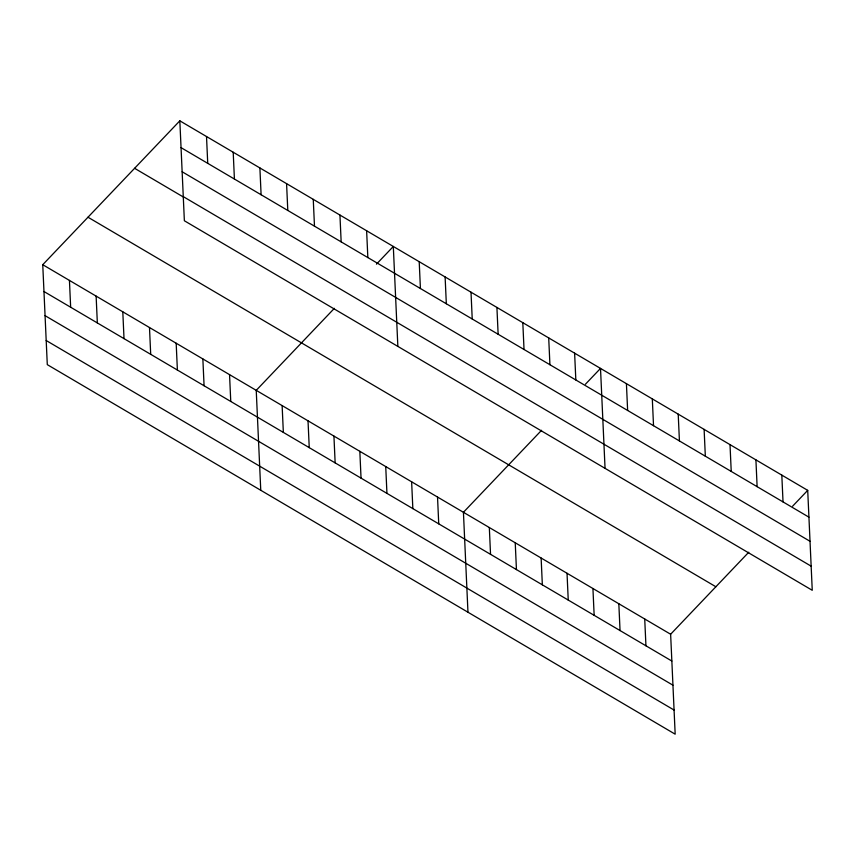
<?xml version="1.0" encoding="UTF-8"?>
<svg xmlns="http://www.w3.org/2000/svg" width="855" height="855" viewBox="0 0 855 855"><rect width="100%" height="100%" fill="white"/><g stroke="black" fill="none" stroke-linecap="round" stroke-linejoin="round"><path stroke-width="1.28" d="M748.766 552.223L670.63 634.239L675.172 734.178L47.292 364.647L42.75 264.708L179.828 120.822L807.708 490.353L812.25 590.292L184.37 220.761L179.828 120.822M334.369 308.334L256.233 390.35L260.764 490.289M376.457 264.152L393.311 246.464L397.853 346.403M541.568 430.279L463.431 512.295L467.963 612.233M585.429 384.237L600.509 368.409L605.051 468.348M792.628 506.181L807.708 490.353M181.046 147.637L808.926 517.157M182.147 171.77L810.027 541.29M183.28 196.629L811.149 566.16M134.598 168.307L183.515 197.099M87.99 217.223L715.87 586.754M42.75 264.708L670.63 634.239M43.968 291.523L671.848 661.043M45.059 315.655L672.938 685.186M46.191 340.514L674.071 710.045M781.812 475.102L783.03 501.917M755.916 459.862L757.124 486.677M730.01 444.621L731.228 471.436M704.114 429.381L705.332 456.185M678.207 414.13L679.426 440.945M652.312 398.89L653.53 425.705M644.723 618.999L645.942 645.803M626.416 383.649L627.634 410.464M618.828 603.748L620.046 630.562M592.932 588.507L594.15 615.322M574.613 353.158L575.832 379.973M567.025 573.267L568.244 600.071M548.707 337.917L549.925 364.732M541.13 558.026L542.348 584.831M522.811 322.677L524.029 349.492M515.234 542.775L516.441 569.59M496.915 307.437L498.134 334.241M489.327 527.535L490.546 554.35M471.009 292.186L472.227 319.001M445.113 276.945L446.331 303.76M437.525 497.054L438.743 523.859M419.207 261.705L420.425 288.52M411.629 481.803L412.847 508.618M385.733 466.563L386.941 493.378M366.624 230.754L367.842 257.569M359.827 451.322L361.045 478.127M339.937 215.054L341.156 241.858M333.931 436.082L335.149 462.886M313.261 199.343L314.48 226.158M308.024 420.831L309.243 447.646M286.575 183.643L287.793 210.448M282.129 405.591L283.347 432.406M259.888 167.933L261.106 194.748M233.201 152.233L234.42 179.037M229.546 374.64L230.764 401.455M206.515 136.522L207.733 163.337M202.859 358.94L204.078 385.744M176.173 343.229L177.391 370.044M149.486 327.529L150.704 354.344M122.799 311.819L124.018 338.633M96.123 296.119L97.342 322.934M69.437 280.408L70.655 307.223"/></g></svg>
